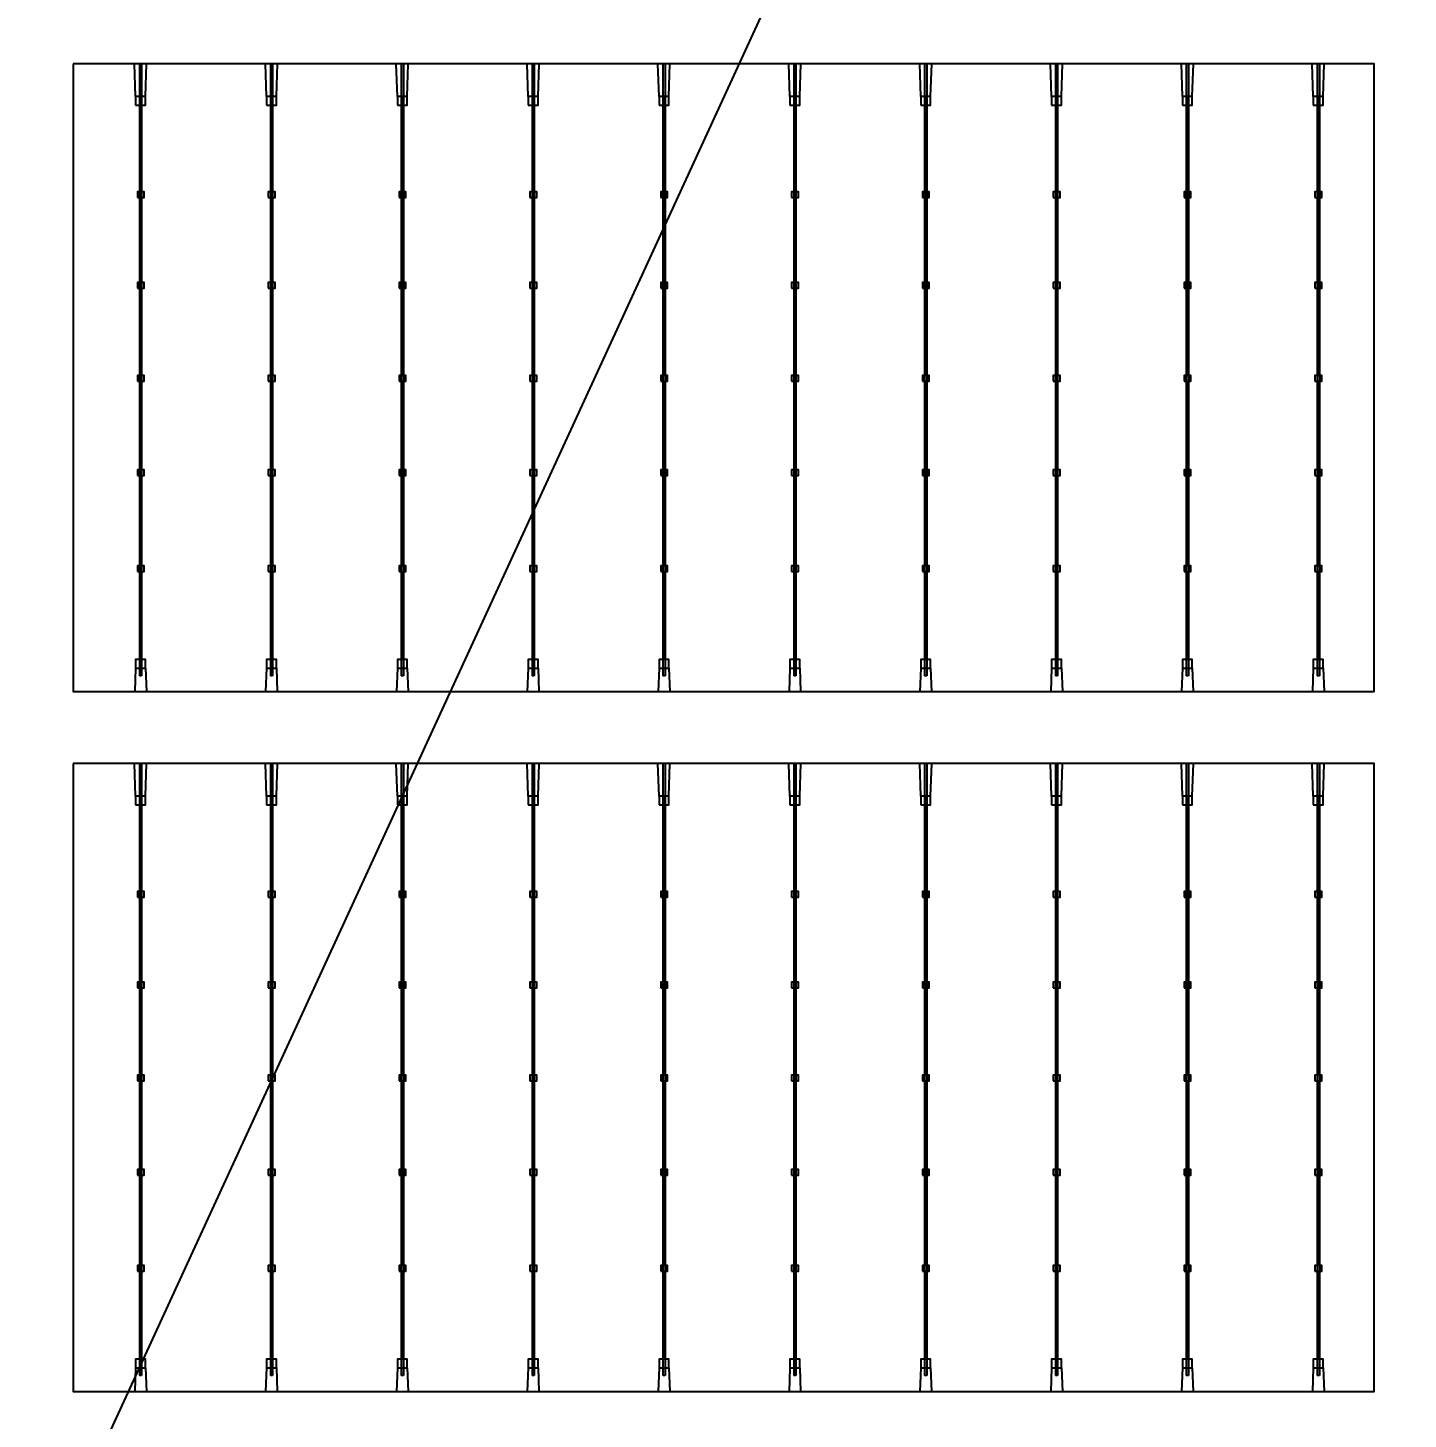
# Model space of a CAD drawing. Header units: millimetres. Extents: x 10297564 to 11610295, y -9287743 to -8409454.
# Drawn here: x 10428762 to 10431307, y -9095653 to -9093088 of the extents above; entities that cross this region are included whole.
import ezdxf

# ---------------------------------------------------------------- set-up
doc = ezdxf.new("R2010")
doc.units = ezdxf.units.MM
doc.header["$LTSCALE"] = 100
doc.layers.add('E1', color=1, linetype='Continuous')
doc.layers.add('Outline', color=5, linetype='Continuous', lineweight=25)
doc.styles.add('HL-S1', font='DotumChe.ttf')
doc.styles.add('MG', font='malgun.ttf')
doc.dimstyles.new('HL-100', dxfattribs={"dimscale": 100, "dimtxt": 3, "dimasz": 4, "dimexe": 2, "dimexo": 2, "dimgap": 1, "dimtad": 1, "dimdec": 0, "dimzin": 0, "dimlunit": 6, "dimtxsty": 'HL-S1', "dimblk": 'DOTSMALL', "dimcen": 4, "dimdle": 2, "dimclrd": 256, "dimclre": 256, "dimclrt": 4, "dimazin": 0, "dimtfac": 1, "dimtdec": 0, "dimtix": 1, "dimtmove": 2, "dimatfit": 3, "dimldrblk": 'DOTSMALL', "dimfxl": 1.5, "dimtolj": 1, "dimtzin": 0, "dimlwd": -1, "dimlwe": -1, "dimarcsym": 0})

# ---------------------------------------------------------------- blocks, each defined once
blk = doc.blocks.new('*D75')
at = {"layer": 'defpoints', "color": 0, "transparency": 16777216}
for p in [(10439230.2, -9073249.8), (10439230.2, -9073249.8), (10423426.7, -9107604.7)]:
    blk.add_point(p, dxfattribs=at)
at = {"layer": 'E1', "color": 1, "transparency": 16777216}
for p, q in [((10439593.6, -9073417), (10439593.6, -9073417)), ((10423593.8, -9107241.3), (10439063, -9073613.2)), ((10423790.1, -9107771.8), (10423790.1, -9107771.8))]:
    blk.add_line(p, q, dxfattribs=at)
for points in [[(10439002.4, -9073585.4), (10439123.6, -9073641.1), (10439230.2, -9073249.8)], [(10423533.3, -9107213.4), (10423654.4, -9107269.1), (10423426.7, -9107604.7)]]:
    blk.add_solid(points, dxfattribs=at)
at = {"layer": 'E1', "color": 7, "transparency": 16777216, "insert": (10430911.1, -9090235.3), "char_height": 500, "attachment_point": 5, "rotation": 65.2972, "style": 'MG'}
blk.add_mtext('\\A1;2711.1', dxfattribs=at)
blk = doc.blocks.new('_DotSmall')
at = {"color": 0, "linetype": 'ByBlock', "const_width": 0.5}
blk.add_lwpolyline([(-0.0625, 0, 1), (0.0625, 0, 1)], format="xyb", close=True, dxfattribs=at)

msp = doc.modelspace()

# ---------------------------------------------------------------- hatches: boundary and pattern name
at = {"true_color": 0x939598}
h = msp.add_hatch(color=252, dxfattribs=at)
h.dxf.hatch_style = 1
h.paths.add_polyline_path([(10428971.8, -9093154.1), (10428967.8, -9093154.1), (10428967.8, -9094282.6), (10428971.8, -9094282.6)])
h = msp.add_hatch(color=252, dxfattribs=at)
h.dxf.hatch_style = 1
h.paths.add_polyline_path([(10429213.1, -9093154.1), (10429209.1, -9093154.1), (10429209.1, -9094282.6), (10429213.1, -9094282.6)])
h = msp.add_hatch(color=252, dxfattribs=at)
h.dxf.hatch_style = 1
h.paths.add_polyline_path([(10429454.4, -9093154.1), (10429450.4, -9093154.1), (10429450.4, -9094282.6), (10429454.4, -9094282.6)])
h = msp.add_hatch(color=252, dxfattribs=at)
h.dxf.hatch_style = 1
h.paths.add_polyline_path([(10429695.7, -9093154.1), (10429691.7, -9093154.1), (10429691.7, -9094282.6), (10429695.7, -9094282.6)])
h = msp.add_hatch(color=252, dxfattribs=at)
h.dxf.hatch_style = 1
h.paths.add_polyline_path([(10429937.1, -9093154.1), (10429933, -9093154.1), (10429933, -9094282.6), (10429937.1, -9094282.6)])
h = msp.add_hatch(color=252, dxfattribs=at)
h.dxf.hatch_style = 1
h.paths.add_polyline_path([(10430178.4, -9093154.1), (10430174.3, -9093154.1), (10430174.3, -9094282.6), (10430178.4, -9094282.6)])
h = msp.add_hatch(color=252, dxfattribs=at)
h.dxf.hatch_style = 1
h.paths.add_polyline_path([(10430419.7, -9093154.1), (10430415.6, -9093154.1), (10430415.6, -9094282.6), (10430419.7, -9094282.6)])
h = msp.add_hatch(color=252, dxfattribs=at)
h.dxf.hatch_style = 1
h.paths.add_polyline_path([(10430661, -9093154.1), (10430656.9, -9093154.1), (10430656.9, -9094282.6), (10430661, -9094282.6)])
h = msp.add_hatch(color=252, dxfattribs=at)
h.dxf.hatch_style = 1
h.paths.add_polyline_path([(10430902.3, -9093154.1), (10430898.2, -9093154.1), (10430898.2, -9094282.6), (10430902.3, -9094282.6)])
h = msp.add_hatch(color=252, dxfattribs=at)
h.dxf.hatch_style = 1
h.paths.add_polyline_path([(10431143.6, -9093154.1), (10431139.5, -9093154.1), (10431139.5, -9094282.6), (10431143.6, -9094282.6)])
h = msp.add_hatch(color=252, dxfattribs=at)
h.dxf.hatch_style = 1
h.paths.add_polyline_path([(10428971.8, -9094444.3), (10428967.8, -9094444.3), (10428967.8, -9095572.8), (10428971.8, -9095572.8)])
h = msp.add_hatch(color=252, dxfattribs=at)
h.dxf.hatch_style = 1
h.paths.add_polyline_path([(10429213.1, -9094444.3), (10429209.1, -9094444.3), (10429209.1, -9095572.8), (10429213.1, -9095572.8)])
h = msp.add_hatch(color=252, dxfattribs=at)
h.dxf.hatch_style = 1
h.paths.add_polyline_path([(10429454.4, -9094444.3), (10429450.4, -9094444.3), (10429450.4, -9095572.8), (10429454.4, -9095572.8)])
h = msp.add_hatch(color=252, dxfattribs=at)
h.dxf.hatch_style = 1
h.paths.add_polyline_path([(10429695.7, -9094444.3), (10429691.7, -9094444.3), (10429691.7, -9095572.8), (10429695.7, -9095572.8)])
h = msp.add_hatch(color=252, dxfattribs=at)
h.dxf.hatch_style = 1
h.paths.add_polyline_path([(10429937.1, -9094444.3), (10429933, -9094444.3), (10429933, -9095572.8), (10429937.1, -9095572.8)])
h = msp.add_hatch(color=252, dxfattribs=at)
h.dxf.hatch_style = 1
h.paths.add_polyline_path([(10430178.4, -9094444.3), (10430174.3, -9094444.3), (10430174.3, -9095572.8), (10430178.4, -9095572.8)])
h = msp.add_hatch(color=252, dxfattribs=at)
h.dxf.hatch_style = 1
h.paths.add_polyline_path([(10430419.7, -9094444.3), (10430415.6, -9094444.3), (10430415.6, -9095572.8), (10430419.7, -9095572.8)])
h = msp.add_hatch(color=252, dxfattribs=at)
h.dxf.hatch_style = 1
h.paths.add_polyline_path([(10430661, -9094444.3), (10430656.9, -9094444.3), (10430656.9, -9095572.8), (10430661, -9095572.8)])
h = msp.add_hatch(color=252, dxfattribs=at)
h.dxf.hatch_style = 1
h.paths.add_polyline_path([(10430902.3, -9094444.3), (10430898.2, -9094444.3), (10430898.2, -9095572.8), (10430902.3, -9095572.8)])
h = msp.add_hatch(color=252, dxfattribs=at)
h.dxf.hatch_style = 1
h.paths.add_polyline_path([(10431143.6, -9094444.3), (10431139.5, -9094444.3), (10431139.5, -9095572.8), (10431143.6, -9095572.8)])

# ---------------------------------------------------------------- linework, layer by layer
for p, q in [((10428960.7, -9093214.4), (10428958.8, -9093154.1)), ((10428967.8, -9093154.1), (10428967.8, -9094282.6)), ((10428971.8, -9093154.1), (10428971.8, -9094282.6)), ((10428978.9, -9093214.4), (10428980.8, -9093154.1)), ((10429202, -9093214.4), (10429200.1, -9093154.1)), ((10429209.1, -9093154.1), (10429209.1, -9094282.6)), ((10429213.1, -9093154.1), (10429213.1, -9094282.6)), ((10429220.2, -9093214.4), (10429222.1, -9093154.1)), ((10429443.4, -9093214.4), (10429441.4, -9093154.1)), ((10429450.4, -9093154.1), (10429450.4, -9094282.6)), ((10429454.4, -9093154.1), (10429454.4, -9094282.6)), ((10429461.5, -9093214.4), (10429463.5, -9093154.1)), ((10429684.7, -9093214.4), (10429682.7, -9093154.1)), ((10429691.7, -9093154.1), (10429691.7, -9094282.6)), ((10429695.7, -9093154.1), (10429695.7, -9094282.6)), ((10429702.8, -9093214.4), (10429704.8, -9093154.1)), ((10429926, -9093214.4), (10429924, -9093154.1)), ((10429933, -9093154.1), (10429933, -9094282.6)), ((10429937.1, -9093154.1), (10429937.1, -9094282.6)), ((10429944.1, -9093214.4), (10429946.1, -9093154.1)), ((10430167.3, -9093214.4), (10430165.3, -9093154.1)), ((10430174.3, -9093154.1), (10430174.3, -9094282.6)), ((10430178.4, -9093154.1), (10430178.4, -9094282.6)), ((10430185.4, -9093214.4), (10430187.4, -9093154.1)), ((10430408.6, -9093214.4), (10430406.6, -9093154.1)), ((10430415.6, -9093154.1), (10430415.6, -9094282.6)), ((10430419.7, -9093154.1), (10430419.7, -9094282.6)), ((10430426.7, -9093214.4), (10430428.7, -9093154.1)), ((10430649.9, -9093214.4), (10430647.9, -9093154.1)), ((10430656.9, -9093154.1), (10430656.9, -9094282.6)), ((10430661, -9093154.1), (10430661, -9094282.6)), ((10430668, -9093214.4), (10430670, -9093154.1)), ((10430891.2, -9093214.4), (10430889.2, -9093154.1)), ((10430898.2, -9093154.1), (10430898.2, -9094282.6)), ((10430902.3, -9093154.1), (10430902.3, -9094282.6)), ((10430909.3, -9093214.4), (10430911.3, -9093154.1)), ((10431132.5, -9093214.4), (10431130.5, -9093154.1)), ((10431139.5, -9093154.1), (10431139.5, -9094282.6)), ((10431143.6, -9093154.1), (10431143.6, -9094282.6)), ((10431150.6, -9093214.4), (10431152.6, -9093154.1)), ((10428969.4, -9093215.1), (10428969.4, -9093557.4)), ((10428970.2, -9093215.1), (10428970.2, -9093557.4)), ((10429210.7, -9093215.1), (10429210.7, -9093557.4)), ((10429211.5, -9093215.1), (10429211.5, -9093557.4)), ((10429452, -9093215.1), (10429452, -9093728.7)), ((10429452.8, -9093215.1), (10429452.8, -9093728.7)), ((10429693.3, -9093215.1), (10429693.3, -9093728.7)), ((10429694.1, -9093215.1), (10429694.1, -9093728.7)), ((10429934.6, -9093215.1), (10429934.6, -9093728.7)), ((10429935.5, -9093215.1), (10429935.5, -9093728.7)), ((10430175.9, -9093215.1), (10430175.9, -9093728.7)), ((10430176.8, -9093215.1), (10430176.8, -9093728.7)), ((10430417.2, -9093215.1), (10430417.2, -9093728.7)), ((10430418.1, -9093215.1), (10430418.1, -9093728.7)), ((10430658.5, -9093215.1), (10430658.5, -9093728.7)), ((10430659.4, -9093215.1), (10430659.4, -9093728.7)), ((10430899.8, -9093215.1), (10430899.8, -9093728.7)), ((10430900.7, -9093215.1), (10430900.7, -9093728.7)), ((10431141.1, -9093215.1), (10431141.1, -9093728.7)), ((10431142, -9093215.1), (10431142, -9093728.7)), ((10428969.4, -9093567.9), (10428969.4, -9093728.7)), ((10428970.2, -9093567.9), (10428970.2, -9093728.7)), ((10429210.7, -9093567.9), (10429210.7, -9093728.7)), ((10429211.5, -9093567.9), (10429211.5, -9093728.7)), ((10428969.4, -9093739.2), (10428969.4, -9093902.8)), ((10428970.2, -9093739.2), (10428970.2, -9093902.8)), ((10429210.7, -9093739.2), (10429210.7, -9094079.6)), ((10429211.5, -9093739.2), (10429211.5, -9094079.6)), ((10429452, -9093739.2), (10429452, -9094079.6)), ((10429452.8, -9093739.2), (10429452.8, -9094079.6)), ((10429693.3, -9093739.2), (10429693.3, -9094079.6)), ((10429694.1, -9093739.2), (10429694.1, -9094079.6)), ((10429934.6, -9093739.2), (10429934.6, -9094079.6)), ((10429935.5, -9093739.2), (10429935.5, -9094079.6)), ((10430175.9, -9093739.2), (10430175.9, -9094079.6)), ((10430176.8, -9093739.2), (10430176.8, -9094079.6)), ((10430417.2, -9093739.2), (10430417.2, -9094079.6)), ((10430418.1, -9093739.2), (10430418.1, -9094079.6)), ((10430658.5, -9093739.2), (10430658.5, -9094079.6)), ((10430659.4, -9093739.2), (10430659.4, -9094079.6)), ((10430899.8, -9093739.2), (10430899.8, -9094079.6)), ((10430900.7, -9093739.2), (10430900.7, -9094079.6)), ((10431141.1, -9093739.2), (10431141.1, -9094079.6)), ((10431142, -9093739.2), (10431142, -9094079.6)), ((10428969.4, -9093913.2), (10428969.4, -9094079.6)), ((10428970.2, -9093913.2), (10428970.2, -9094079.6)), ((10428969.4, -9094090.1), (10428969.4, -9094252.6)), ((10428970.2, -9094090.1), (10428970.2, -9094252.6)), ((10429210.7, -9094090.1), (10429210.7, -9094252.6)), ((10429211.5, -9094090.1), (10429211.5, -9094252.6)), ((10429452, -9094090.1), (10429452, -9094252.6)), ((10429452.8, -9094090.1), (10429452.8, -9094252.6)), ((10429693.3, -9094090.1), (10429693.3, -9094252.6)), ((10429694.1, -9094090.1), (10429694.1, -9094252.6)), ((10429934.6, -9094090.1), (10429934.6, -9094252.6)), ((10429935.5, -9094090.1), (10429935.5, -9094252.6)), ((10430175.9, -9094090.1), (10430175.9, -9094252.6)), ((10430176.8, -9094090.1), (10430176.8, -9094252.6)), ((10430417.2, -9094090.1), (10430417.2, -9094252.6)), ((10430418.1, -9094090.1), (10430418.1, -9094252.6)), ((10430658.5, -9094090.1), (10430658.5, -9094252.6)), ((10430659.4, -9094090.1), (10430659.4, -9094252.6)), ((10430899.8, -9094090.1), (10430899.8, -9094252.6)), ((10430900.7, -9094090.1), (10430900.7, -9094252.6)), ((10431141.1, -9094090.1), (10431141.1, -9094252.6)), ((10431142, -9094090.1), (10431142, -9094252.6)), ((10428960.7, -9094268.6), (10428959.1, -9094311.8)), ((10428978.9, -9094268.6), (10428980.6, -9094311.8)), ((10429202, -9094268.6), (10429200.4, -9094311.8)), ((10429220.2, -9094268.6), (10429221.9, -9094311.8)), ((10429443.4, -9094268.6), (10429441.7, -9094311.8)), ((10429461.5, -9094268.6), (10429463.2, -9094311.8)), ((10429684.7, -9094268.6), (10429683, -9094311.8)), ((10429702.8, -9094268.6), (10429704.5, -9094311.8)), ((10429926, -9094268.6), (10429924.3, -9094311.8)), ((10429944.1, -9094268.6), (10429945.8, -9094311.8)), ((10430167.3, -9094268.6), (10430165.6, -9094311.8)), ((10430185.4, -9094268.6), (10430187.1, -9094311.8)), ((10430408.6, -9094268.6), (10430406.9, -9094311.8)), ((10430426.7, -9094268.6), (10430428.4, -9094311.8)), ((10430649.9, -9094268.6), (10430648.2, -9094311.8)), ((10430668, -9094268.6), (10430669.7, -9094311.8)), ((10430891.2, -9094268.6), (10430889.5, -9094311.8)), ((10430909.3, -9094268.6), (10430911, -9094311.8)), ((10431132.5, -9094268.6), (10431130.8, -9094311.8)), ((10431150.6, -9094268.6), (10431152.3, -9094311.8)), ((10428971.8, -9094282.6), (10428967.8, -9094282.6)), ((10429213.1, -9094282.6), (10429209.1, -9094282.6)), ((10429454.4, -9094282.6), (10429450.4, -9094282.6)), ((10429695.7, -9094282.6), (10429691.7, -9094282.6)), ((10429937.1, -9094282.6), (10429933, -9094282.6)), ((10430178.4, -9094282.6), (10430174.3, -9094282.6)), ((10430419.7, -9094282.6), (10430415.6, -9094282.6)), ((10430661, -9094282.6), (10430656.9, -9094282.6)), ((10430902.3, -9094282.6), (10430898.2, -9094282.6)), ((10431143.6, -9094282.6), (10431139.5, -9094282.6)), ((10428960.7, -9094504.6), (10428958.8, -9094444.3)), ((10428967.8, -9094444.3), (10428967.8, -9095572.8)), ((10428971.8, -9094444.3), (10428971.8, -9095572.8)), ((10428978.9, -9094504.6), (10428980.8, -9094444.3)), ((10429202, -9094504.6), (10429200.1, -9094444.3)), ((10429209.1, -9094444.3), (10429209.1, -9095572.8)), ((10429213.1, -9094444.3), (10429213.1, -9095572.8)), ((10429220.2, -9094504.6), (10429222.1, -9094444.3)), ((10429443.4, -9094504.6), (10429441.4, -9094444.3)), ((10429450.4, -9094444.3), (10429450.4, -9095572.8)), ((10429454.4, -9094444.3), (10429454.4, -9095572.8)), ((10429461.5, -9094504.6), (10429463.5, -9094444.3)), ((10429684.7, -9094504.6), (10429682.7, -9094444.3)), ((10429691.7, -9094444.3), (10429691.7, -9095572.8)), ((10429695.7, -9094444.3), (10429695.7, -9095572.8)), ((10429702.8, -9094504.6), (10429704.8, -9094444.3)), ((10429926, -9094504.6), (10429924, -9094444.3)), ((10429933, -9094444.3), (10429933, -9095572.8)), ((10429937.1, -9094444.3), (10429937.1, -9095572.8)), ((10429944.1, -9094504.6), (10429946.1, -9094444.3)), ((10430167.3, -9094504.6), (10430165.3, -9094444.3)), ((10430174.3, -9094444.3), (10430174.3, -9095572.8)), ((10430178.4, -9094444.3), (10430178.4, -9095572.8)), ((10430185.4, -9094504.6), (10430187.4, -9094444.3)), ((10430408.6, -9094504.6), (10430406.6, -9094444.3)), ((10430415.6, -9094444.3), (10430415.6, -9095572.8)), ((10430419.7, -9094444.3), (10430419.7, -9095572.8)), ((10430426.7, -9094504.6), (10430428.7, -9094444.3)), ((10430649.9, -9094504.6), (10430647.9, -9094444.3)), ((10430656.9, -9094444.3), (10430656.9, -9095572.8)), ((10430661, -9094444.3), (10430661, -9095572.8)), ((10430668, -9094504.6), (10430670, -9094444.3)), ((10430891.2, -9094504.6), (10430889.2, -9094444.3)), ((10430898.2, -9094444.3), (10430898.2, -9095572.8)), ((10430902.3, -9094444.3), (10430902.3, -9095572.8)), ((10430909.3, -9094504.6), (10430911.3, -9094444.3)), ((10431132.5, -9094504.6), (10431130.5, -9094444.3)), ((10431139.5, -9094444.3), (10431139.5, -9095572.8)), ((10431143.6, -9094444.3), (10431143.6, -9095572.8)), ((10431150.6, -9094504.6), (10431152.6, -9094444.3)), ((10428969.4, -9094505.3), (10428969.4, -9094847.6)), ((10428970.2, -9094505.3), (10428970.2, -9094847.6)), ((10429210.7, -9094505.3), (10429210.7, -9094847.6)), ((10429211.5, -9094505.3), (10429211.5, -9094847.6)), ((10429452, -9094505.3), (10429452, -9095018.9)), ((10429452.8, -9094505.3), (10429452.8, -9095018.9)), ((10429693.3, -9094505.3), (10429693.3, -9095018.9)), ((10429694.1, -9094505.3), (10429694.1, -9095018.9)), ((10429934.6, -9094505.3), (10429934.6, -9095018.9)), ((10429935.5, -9094505.3), (10429935.5, -9095018.9)), ((10430175.9, -9094505.3), (10430175.9, -9095018.9)), ((10430176.8, -9094505.3), (10430176.8, -9095018.9)), ((10430417.2, -9094505.3), (10430417.2, -9095018.9)), ((10430418.1, -9094505.3), (10430418.1, -9095018.9)), ((10430658.5, -9094505.3), (10430658.5, -9095018.9)), ((10430659.4, -9094505.3), (10430659.4, -9095018.9)), ((10430899.8, -9094505.3), (10430899.8, -9095018.9)), ((10430900.7, -9094505.3), (10430900.7, -9095018.9)), ((10431141.1, -9094505.3), (10431141.1, -9095018.9)), ((10431142, -9094505.3), (10431142, -9095018.9)), ((10428969.4, -9094858.1), (10428969.4, -9095018.9)), ((10428970.2, -9094858.1), (10428970.2, -9095018.9)), ((10429210.7, -9094858.1), (10429210.7, -9095018.9)), ((10429211.5, -9094858.1), (10429211.5, -9095018.9)), ((10428969.4, -9095029.4), (10428969.4, -9095193)), ((10428970.2, -9095029.4), (10428970.2, -9095193)), ((10429210.7, -9095029.4), (10429210.7, -9095369.9)), ((10429211.5, -9095029.4), (10429211.5, -9095369.9)), ((10429452, -9095029.4), (10429452, -9095369.9)), ((10429452.8, -9095029.4), (10429452.8, -9095369.9)), ((10429693.3, -9095029.4), (10429693.3, -9095369.9)), ((10429694.1, -9095029.4), (10429694.1, -9095369.9)), ((10429934.6, -9095029.4), (10429934.6, -9095369.9)), ((10429935.5, -9095029.4), (10429935.5, -9095369.9)), ((10430175.9, -9095029.4), (10430175.9, -9095369.9)), ((10430176.8, -9095029.4), (10430176.8, -9095369.9)), ((10430417.2, -9095029.4), (10430417.2, -9095369.9)), ((10430418.1, -9095029.4), (10430418.1, -9095369.9)), ((10430658.5, -9095029.4), (10430658.5, -9095369.9)), ((10430659.4, -9095029.4), (10430659.4, -9095369.9)), ((10430899.8, -9095029.4), (10430899.8, -9095369.9)), ((10430900.7, -9095029.4), (10430900.7, -9095369.9)), ((10431141.1, -9095029.4), (10431141.1, -9095369.9)), ((10431142, -9095029.4), (10431142, -9095369.9)), ((10428969.4, -9095203.5), (10428969.4, -9095369.9)), ((10428970.2, -9095203.5), (10428970.2, -9095369.9)), ((10428969.4, -9095380.3), (10428969.4, -9095542.8)), ((10428970.2, -9095380.3), (10428970.2, -9095542.8)), ((10429210.7, -9095380.3), (10429210.7, -9095542.8)), ((10429211.5, -9095380.3), (10429211.5, -9095542.8)), ((10429452, -9095380.3), (10429452, -9095542.8)), ((10429452.8, -9095380.3), (10429452.8, -9095542.8)), ((10429693.3, -9095380.3), (10429693.3, -9095542.8)), ((10429694.1, -9095380.3), (10429694.1, -9095542.8)), ((10429934.6, -9095380.3), (10429934.6, -9095542.8)), ((10429935.5, -9095380.3), (10429935.5, -9095542.8)), ((10430175.9, -9095380.3), (10430175.9, -9095542.8)), ((10430176.8, -9095380.3), (10430176.8, -9095542.8)), ((10430417.2, -9095380.3), (10430417.2, -9095542.8)), ((10430418.1, -9095380.3), (10430418.1, -9095542.8)), ((10430658.5, -9095380.3), (10430658.5, -9095542.8)), ((10430659.4, -9095380.3), (10430659.4, -9095542.8)), ((10430899.8, -9095380.3), (10430899.8, -9095542.8)), ((10430900.7, -9095380.3), (10430900.7, -9095542.8)), ((10431141.1, -9095380.3), (10431141.1, -9095542.8)), ((10431142, -9095380.3), (10431142, -9095542.8)), ((10428960.7, -9095558.9), (10428959.1, -9095602.1)), ((10428978.9, -9095558.9), (10428980.6, -9095602.1)), ((10429202, -9095558.9), (10429200.4, -9095602.1)), ((10429220.2, -9095558.9), (10429221.9, -9095602.1)), ((10429443.4, -9095558.9), (10429441.7, -9095602.1)), ((10429461.5, -9095558.9), (10429463.2, -9095602.1)), ((10429684.7, -9095558.9), (10429683, -9095602.1)), ((10429702.8, -9095558.9), (10429704.5, -9095602.1)), ((10429926, -9095558.9), (10429924.3, -9095602.1)), ((10429944.1, -9095558.9), (10429945.8, -9095602.1)), ((10430167.3, -9095558.9), (10430165.6, -9095602.1)), ((10430185.4, -9095558.9), (10430187.1, -9095602.1)), ((10430408.6, -9095558.9), (10430406.9, -9095602.1)), ((10430426.7, -9095558.9), (10430428.4, -9095602.1)), ((10430649.9, -9095558.9), (10430648.2, -9095602.1)), ((10430668, -9095558.9), (10430669.7, -9095602.1)), ((10430891.2, -9095558.9), (10430889.5, -9095602.1)), ((10430909.3, -9095558.9), (10430911, -9095602.1)), ((10431132.5, -9095558.9), (10431130.8, -9095602.1)), ((10431150.6, -9095558.9), (10431152.3, -9095602.1)), ((10428971.8, -9095572.8), (10428967.8, -9095572.8)), ((10429213.1, -9095572.8), (10429209.1, -9095572.8)), ((10429454.4, -9095572.8), (10429450.4, -9095572.8)), ((10429695.7, -9095572.8), (10429691.7, -9095572.8)), ((10429937.1, -9095572.8), (10429933, -9095572.8)), ((10430178.4, -9095572.8), (10430174.3, -9095572.8)), ((10430419.7, -9095572.8), (10430415.6, -9095572.8)), ((10430661, -9095572.8), (10430656.9, -9095572.8)), ((10430902.3, -9095572.8), (10430898.2, -9095572.8)), ((10431143.6, -9095572.8), (10431139.5, -9095572.8))]:
    msp.add_line(p, q)
at = {"color": 4}
for points in [[(10428960.7, -9093230.5), (10428978.9, -9093230.5), (10428978.9, -9093214.4), (10428960.7, -9093214.4)], [(10429202, -9093230.5), (10429220.2, -9093230.5), (10429220.2, -9093214.4), (10429202, -9093214.4)], [(10429443.4, -9093230.5), (10429461.5, -9093230.5), (10429461.5, -9093214.4), (10429443.4, -9093214.4)], [(10429684.7, -9093230.5), (10429702.8, -9093230.5), (10429702.8, -9093214.4), (10429684.7, -9093214.4)], [(10429926, -9093230.5), (10429944.1, -9093230.5), (10429944.1, -9093214.4), (10429926, -9093214.4)], [(10430167.3, -9093230.5), (10430185.4, -9093230.5), (10430185.4, -9093214.4), (10430167.3, -9093214.4)], [(10430408.6, -9093230.5), (10430426.7, -9093230.5), (10430426.7, -9093214.4), (10430408.6, -9093214.4)], [(10430649.9, -9093230.5), (10430668, -9093230.5), (10430668, -9093214.4), (10430649.9, -9093214.4)], [(10430891.2, -9093230.5), (10430909.3, -9093230.5), (10430909.3, -9093214.4), (10430891.2, -9093214.4)], [(10431132.5, -9093230.5), (10431150.6, -9093230.5), (10431150.6, -9093214.4), (10431132.5, -9093214.4)], [(10428963.9, -9093400.8), (10428976.4, -9093400.8), (10428976.4, -9093390.3), (10428963.9, -9093390.3)], [(10429205.2, -9093400.8), (10429217.7, -9093400.8), (10429217.7, -9093390.3), (10429205.2, -9093390.3)], [(10429446.5, -9093400.8), (10429459, -9093400.8), (10429459, -9093390.3), (10429446.5, -9093390.3)], [(10429687.8, -9093400.8), (10429700.4, -9093400.8), (10429700.4, -9093390.3), (10429687.8, -9093390.3)], [(10429929.1, -9093400.8), (10429941.7, -9093400.8), (10429941.7, -9093390.3), (10429929.1, -9093390.3)], [(10430170.4, -9093400.8), (10430183, -9093400.8), (10430183, -9093390.3), (10430170.4, -9093390.3)], [(10430411.7, -9093400.8), (10430424.3, -9093400.8), (10430424.3, -9093390.3), (10430411.7, -9093390.3)], [(10430653, -9093400.8), (10430665.6, -9093400.8), (10430665.6, -9093390.3), (10430653, -9093390.3)], [(10430894.3, -9093400.8), (10430906.9, -9093400.8), (10430906.9, -9093390.3), (10430894.3, -9093390.3)], [(10431135.6, -9093400.8), (10431148.2, -9093400.8), (10431148.2, -9093390.3), (10431135.6, -9093390.3)], [(10428963.9, -9093567.9), (10428976.4, -9093567.9), (10428976.4, -9093557.4), (10428963.9, -9093557.4)], [(10429205.2, -9093567.9), (10429217.7, -9093567.9), (10429217.7, -9093557.4), (10429205.2, -9093557.4)], [(10429446.5, -9093567.9), (10429459, -9093567.9), (10429459, -9093557.4), (10429446.5, -9093557.4)], [(10429687.8, -9093567.9), (10429700.4, -9093567.9), (10429700.4, -9093557.4), (10429687.8, -9093557.4)], [(10429929.1, -9093567.9), (10429941.7, -9093567.9), (10429941.7, -9093557.4), (10429929.1, -9093557.4)], [(10430170.4, -9093567.9), (10430183, -9093567.9), (10430183, -9093557.4), (10430170.4, -9093557.4)], [(10430411.7, -9093567.9), (10430424.3, -9093567.9), (10430424.3, -9093557.4), (10430411.7, -9093557.4)], [(10430653, -9093567.9), (10430665.6, -9093567.9), (10430665.6, -9093557.4), (10430653, -9093557.4)], [(10430894.3, -9093567.9), (10430906.9, -9093567.9), (10430906.9, -9093557.4), (10430894.3, -9093557.4)], [(10431135.6, -9093567.9), (10431148.2, -9093567.9), (10431148.2, -9093557.4), (10431135.6, -9093557.4)], [(10428963.9, -9093739.2), (10428976.4, -9093739.2), (10428976.4, -9093728.7), (10428963.9, -9093728.7)], [(10429205.2, -9093739.2), (10429217.7, -9093739.2), (10429217.7, -9093728.7), (10429205.2, -9093728.7)], [(10429446.5, -9093739.2), (10429459, -9093739.2), (10429459, -9093728.7), (10429446.5, -9093728.7)], [(10429687.8, -9093739.2), (10429700.4, -9093739.2), (10429700.4, -9093728.7), (10429687.8, -9093728.7)], [(10429929.1, -9093739.2), (10429941.7, -9093739.2), (10429941.7, -9093728.7), (10429929.1, -9093728.7)], [(10430170.4, -9093739.2), (10430183, -9093739.2), (10430183, -9093728.7), (10430170.4, -9093728.7)], [(10430411.7, -9093739.2), (10430424.3, -9093739.2), (10430424.3, -9093728.7), (10430411.7, -9093728.7)], [(10430653, -9093739.2), (10430665.6, -9093739.2), (10430665.6, -9093728.7), (10430653, -9093728.7)], [(10430894.3, -9093739.2), (10430906.9, -9093739.2), (10430906.9, -9093728.7), (10430894.3, -9093728.7)], [(10431135.6, -9093739.2), (10431148.2, -9093739.2), (10431148.2, -9093728.7), (10431135.6, -9093728.7)], [(10428963.9, -9093913.2), (10428976.4, -9093913.2), (10428976.4, -9093902.8), (10428963.9, -9093902.8)], [(10429205.2, -9093913.2), (10429217.7, -9093913.2), (10429217.7, -9093902.8), (10429205.2, -9093902.8)], [(10429446.5, -9093913.2), (10429459, -9093913.2), (10429459, -9093902.8), (10429446.5, -9093902.8)], [(10429687.8, -9093913.2), (10429700.4, -9093913.2), (10429700.4, -9093902.8), (10429687.8, -9093902.8)], [(10429929.1, -9093913.2), (10429941.7, -9093913.2), (10429941.7, -9093902.8), (10429929.1, -9093902.8)], [(10430170.4, -9093913.2), (10430183, -9093913.2), (10430183, -9093902.8), (10430170.4, -9093902.8)], [(10430411.7, -9093913.2), (10430424.3, -9093913.2), (10430424.3, -9093902.8), (10430411.7, -9093902.8)], [(10430653, -9093913.2), (10430665.6, -9093913.2), (10430665.6, -9093902.8), (10430653, -9093902.8)], [(10430894.3, -9093913.2), (10430906.9, -9093913.2), (10430906.9, -9093902.8), (10430894.3, -9093902.8)], [(10431135.6, -9093913.2), (10431148.2, -9093913.2), (10431148.2, -9093902.8), (10431135.6, -9093902.8)], [(10428963.9, -9094090.1), (10428976.4, -9094090.1), (10428976.4, -9094079.6), (10428963.9, -9094079.6)], [(10429205.2, -9094090.1), (10429217.7, -9094090.1), (10429217.7, -9094079.6), (10429205.2, -9094079.6)], [(10429446.5, -9094090.1), (10429459, -9094090.1), (10429459, -9094079.6), (10429446.5, -9094079.6)], [(10429687.8, -9094090.1), (10429700.4, -9094090.1), (10429700.4, -9094079.6), (10429687.8, -9094079.6)], [(10429929.1, -9094090.1), (10429941.7, -9094090.1), (10429941.7, -9094079.6), (10429929.1, -9094079.6)], [(10430170.4, -9094090.1), (10430183, -9094090.1), (10430183, -9094079.6), (10430170.4, -9094079.6)], [(10430411.7, -9094090.1), (10430424.3, -9094090.1), (10430424.3, -9094079.6), (10430411.7, -9094079.6)], [(10430653, -9094090.1), (10430665.6, -9094090.1), (10430665.6, -9094079.6), (10430653, -9094079.6)], [(10430894.3, -9094090.1), (10430906.9, -9094090.1), (10430906.9, -9094079.6), (10430894.3, -9094079.6)], [(10431135.6, -9094090.1), (10431148.2, -9094090.1), (10431148.2, -9094079.6), (10431135.6, -9094079.6)], [(10428960.7, -9094268.6), (10428978.9, -9094268.6), (10428978.9, -9094252.6), (10428960.7, -9094252.6)], [(10429202, -9094268.6), (10429220.2, -9094268.6), (10429220.2, -9094252.6), (10429202, -9094252.6)], [(10429443.4, -9094268.6), (10429461.5, -9094268.6), (10429461.5, -9094252.6), (10429443.4, -9094252.6)], [(10429684.7, -9094268.6), (10429702.8, -9094268.6), (10429702.8, -9094252.6), (10429684.7, -9094252.6)], [(10429926, -9094268.6), (10429944.1, -9094268.6), (10429944.1, -9094252.6), (10429926, -9094252.6)], [(10430167.3, -9094268.6), (10430185.4, -9094268.6), (10430185.4, -9094252.6), (10430167.3, -9094252.6)], [(10430408.6, -9094268.6), (10430426.7, -9094268.6), (10430426.7, -9094252.6), (10430408.6, -9094252.6)], [(10430649.9, -9094268.6), (10430668, -9094268.6), (10430668, -9094252.6), (10430649.9, -9094252.6)], [(10430891.2, -9094268.6), (10430909.3, -9094268.6), (10430909.3, -9094252.6), (10430891.2, -9094252.6)], [(10431132.5, -9094268.6), (10431150.6, -9094268.6), (10431150.6, -9094252.6), (10431132.5, -9094252.6)], [(10428960.7, -9094520.7), (10428978.9, -9094520.7), (10428978.9, -9094504.6), (10428960.7, -9094504.6)], [(10429202, -9094520.7), (10429220.2, -9094520.7), (10429220.2, -9094504.6), (10429202, -9094504.6)], [(10429443.4, -9094520.7), (10429461.5, -9094520.7), (10429461.5, -9094504.6), (10429443.4, -9094504.6)], [(10429684.7, -9094520.7), (10429702.8, -9094520.7), (10429702.8, -9094504.6), (10429684.7, -9094504.6)], [(10429926, -9094520.7), (10429944.1, -9094520.7), (10429944.1, -9094504.6), (10429926, -9094504.6)], [(10430167.3, -9094520.7), (10430185.4, -9094520.7), (10430185.4, -9094504.6), (10430167.3, -9094504.6)], [(10430408.6, -9094520.7), (10430426.7, -9094520.7), (10430426.7, -9094504.6), (10430408.6, -9094504.6)], [(10430649.9, -9094520.7), (10430668, -9094520.7), (10430668, -9094504.6), (10430649.9, -9094504.6)], [(10430891.2, -9094520.7), (10430909.3, -9094520.7), (10430909.3, -9094504.6), (10430891.2, -9094504.6)], [(10431132.5, -9094520.7), (10431150.6, -9094520.7), (10431150.6, -9094504.6), (10431132.5, -9094504.6)], [(10428963.9, -9094691), (10428976.4, -9094691), (10428976.4, -9094680.5), (10428963.9, -9094680.5)], [(10429205.2, -9094691), (10429217.7, -9094691), (10429217.7, -9094680.5), (10429205.2, -9094680.5)], [(10429446.5, -9094691), (10429459, -9094691), (10429459, -9094680.5), (10429446.5, -9094680.5)], [(10429687.8, -9094691), (10429700.4, -9094691), (10429700.4, -9094680.5), (10429687.8, -9094680.5)], [(10429929.1, -9094691), (10429941.7, -9094691), (10429941.7, -9094680.5), (10429929.1, -9094680.5)], [(10430170.4, -9094691), (10430183, -9094691), (10430183, -9094680.5), (10430170.4, -9094680.5)], [(10430411.7, -9094691), (10430424.3, -9094691), (10430424.3, -9094680.5), (10430411.7, -9094680.5)], [(10430653, -9094691), (10430665.6, -9094691), (10430665.6, -9094680.5), (10430653, -9094680.5)], [(10430894.3, -9094691), (10430906.9, -9094691), (10430906.9, -9094680.5), (10430894.3, -9094680.5)], [(10431135.6, -9094691), (10431148.2, -9094691), (10431148.2, -9094680.5), (10431135.6, -9094680.5)], [(10428963.9, -9094858.1), (10428976.4, -9094858.1), (10428976.4, -9094847.6), (10428963.9, -9094847.6)], [(10429205.2, -9094858.1), (10429217.7, -9094858.1), (10429217.7, -9094847.6), (10429205.2, -9094847.6)], [(10429446.5, -9094858.1), (10429459, -9094858.1), (10429459, -9094847.6), (10429446.5, -9094847.6)], [(10429687.8, -9094858.1), (10429700.4, -9094858.1), (10429700.4, -9094847.6), (10429687.8, -9094847.6)], [(10429929.1, -9094858.1), (10429941.7, -9094858.1), (10429941.7, -9094847.6), (10429929.1, -9094847.6)], [(10430170.4, -9094858.1), (10430183, -9094858.1), (10430183, -9094847.6), (10430170.4, -9094847.6)], [(10430411.7, -9094858.1), (10430424.3, -9094858.1), (10430424.3, -9094847.6), (10430411.7, -9094847.6)], [(10430653, -9094858.1), (10430665.6, -9094858.1), (10430665.6, -9094847.6), (10430653, -9094847.6)], [(10430894.3, -9094858.1), (10430906.9, -9094858.1), (10430906.9, -9094847.6), (10430894.3, -9094847.6)], [(10431135.6, -9094858.1), (10431148.2, -9094858.1), (10431148.2, -9094847.6), (10431135.6, -9094847.6)], [(10428963.9, -9095029.4), (10428976.4, -9095029.4), (10428976.4, -9095018.9), (10428963.9, -9095018.9)], [(10429205.2, -9095029.4), (10429217.7, -9095029.4), (10429217.7, -9095018.9), (10429205.2, -9095018.9)], [(10429446.5, -9095029.4), (10429459, -9095029.4), (10429459, -9095018.9), (10429446.5, -9095018.9)], [(10429687.8, -9095029.4), (10429700.4, -9095029.4), (10429700.4, -9095018.9), (10429687.8, -9095018.9)], [(10429929.1, -9095029.4), (10429941.7, -9095029.4), (10429941.7, -9095018.9), (10429929.1, -9095018.9)], [(10430170.4, -9095029.4), (10430183, -9095029.4), (10430183, -9095018.9), (10430170.4, -9095018.9)], [(10430411.7, -9095029.4), (10430424.3, -9095029.4), (10430424.3, -9095018.9), (10430411.7, -9095018.9)], [(10430653, -9095029.4), (10430665.6, -9095029.4), (10430665.6, -9095018.9), (10430653, -9095018.9)], [(10430894.3, -9095029.4), (10430906.9, -9095029.4), (10430906.9, -9095018.9), (10430894.3, -9095018.9)], [(10431135.6, -9095029.4), (10431148.2, -9095029.4), (10431148.2, -9095018.9), (10431135.6, -9095018.9)], [(10428963.9, -9095203.5), (10428976.4, -9095203.5), (10428976.4, -9095193), (10428963.9, -9095193)], [(10429205.2, -9095203.5), (10429217.7, -9095203.5), (10429217.7, -9095193), (10429205.2, -9095193)], [(10429446.5, -9095203.5), (10429459, -9095203.5), (10429459, -9095193), (10429446.5, -9095193)], [(10429687.8, -9095203.5), (10429700.4, -9095203.5), (10429700.4, -9095193), (10429687.8, -9095193)], [(10429929.1, -9095203.5), (10429941.7, -9095203.5), (10429941.7, -9095193), (10429929.1, -9095193)], [(10430170.4, -9095203.5), (10430183, -9095203.5), (10430183, -9095193), (10430170.4, -9095193)], [(10430411.7, -9095203.5), (10430424.3, -9095203.5), (10430424.3, -9095193), (10430411.7, -9095193)], [(10430653, -9095203.5), (10430665.6, -9095203.5), (10430665.6, -9095193), (10430653, -9095193)], [(10430894.3, -9095203.5), (10430906.9, -9095203.5), (10430906.9, -9095193), (10430894.3, -9095193)], [(10431135.6, -9095203.5), (10431148.2, -9095203.5), (10431148.2, -9095193), (10431135.6, -9095193)], [(10428963.9, -9095380.3), (10428976.4, -9095380.3), (10428976.4, -9095369.9), (10428963.9, -9095369.9)], [(10429205.2, -9095380.3), (10429217.7, -9095380.3), (10429217.7, -9095369.9), (10429205.2, -9095369.9)], [(10429446.5, -9095380.3), (10429459, -9095380.3), (10429459, -9095369.9), (10429446.5, -9095369.9)], [(10429687.8, -9095380.3), (10429700.4, -9095380.3), (10429700.4, -9095369.9), (10429687.8, -9095369.9)], [(10429929.1, -9095380.3), (10429941.7, -9095380.3), (10429941.7, -9095369.9), (10429929.1, -9095369.9)], [(10430170.4, -9095380.3), (10430183, -9095380.3), (10430183, -9095369.9), (10430170.4, -9095369.9)], [(10430411.7, -9095380.3), (10430424.3, -9095380.3), (10430424.3, -9095369.9), (10430411.7, -9095369.9)], [(10430653, -9095380.3), (10430665.6, -9095380.3), (10430665.6, -9095369.9), (10430653, -9095369.9)], [(10430894.3, -9095380.3), (10430906.9, -9095380.3), (10430906.9, -9095369.9), (10430894.3, -9095369.9)], [(10431135.6, -9095380.3), (10431148.2, -9095380.3), (10431148.2, -9095369.9), (10431135.6, -9095369.9)], [(10428960.7, -9095558.9), (10428978.9, -9095558.9), (10428978.9, -9095542.8), (10428960.7, -9095542.8)], [(10429202, -9095558.9), (10429220.2, -9095558.9), (10429220.2, -9095542.8), (10429202, -9095542.8)], [(10429443.4, -9095558.9), (10429461.5, -9095558.9), (10429461.5, -9095542.8), (10429443.4, -9095542.8)], [(10429684.7, -9095558.9), (10429702.8, -9095558.9), (10429702.8, -9095542.8), (10429684.7, -9095542.8)], [(10429926, -9095558.9), (10429944.1, -9095558.9), (10429944.1, -9095542.8), (10429926, -9095542.8)], [(10430167.3, -9095558.9), (10430185.4, -9095558.9), (10430185.4, -9095542.8), (10430167.3, -9095542.8)], [(10430408.6, -9095558.9), (10430426.7, -9095558.9), (10430426.7, -9095542.8), (10430408.6, -9095542.8)], [(10430649.9, -9095558.9), (10430668, -9095558.9), (10430668, -9095542.8), (10430649.9, -9095542.8)], [(10430891.2, -9095558.9), (10430909.3, -9095558.9), (10430909.3, -9095542.8), (10430891.2, -9095542.8)], [(10431132.5, -9095558.9), (10431150.6, -9095558.9), (10431150.6, -9095542.8), (10431132.5, -9095542.8)]]:
    msp.add_lwpolyline(points, close=True, dxfattribs=at)
at = {"layer": 'Outline'}
for points in [[(10428845.6, -9093154.1), (10428845.6, -9094311.8), (10431244.7, -9094311.8), (10431244.7, -9093154.1)], [(10428845.6, -9094444.3), (10428845.6, -9095602.1), (10431244.7, -9095602.1), (10431244.7, -9094444.3)]]:
    msp.add_lwpolyline(points, close=True, dxfattribs=at)

# ---------------------------------------------------------------- dimensions: what is measured, and where the dimension line sits
at = {"layer": 'E1'}
dim = msp.add_aligned_dim(p1=(10423426.7, -9107604.7), p2=(10439230.2, -9073249.8), distance=0, text='2711.1', dimstyle='HL-100', override={"dimscale": 200, "dimtxt": 2.5, "dimasz": 2, "dimtxsty": 'MG', "dimsah": 1, "dimclrd": 1, "dimclre": 1, "dimclrt": 7}, dxfattribs=at)
dim.commit()
dim.dimension.update_dxf_attribs({"geometry": '*D75', "text_midpoint": (10430911.1, -9090235.3)})

doc.saveas('drawing.dxf')
